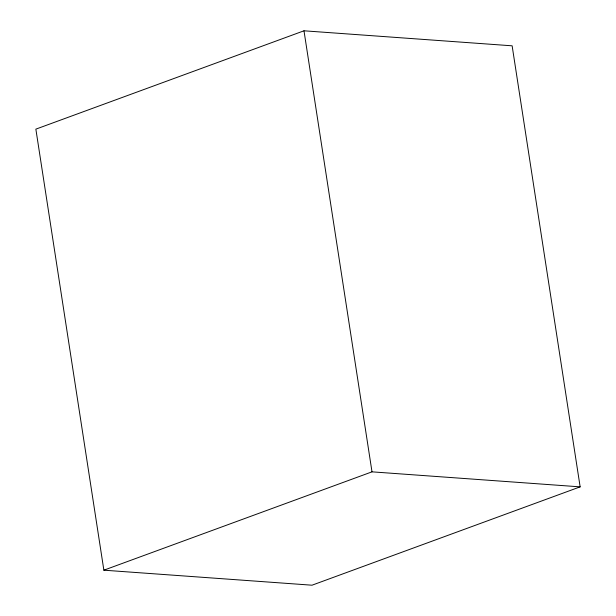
<?xml version="1.0" encoding="UTF-8"?>
<svg xmlns="http://www.w3.org/2000/svg" width="616" height="616" viewBox="0 0 616 616"><rect width="100%" height="100%" fill="white"/><g stroke="black" fill="none" stroke-linecap="round" stroke-linejoin="round"><path stroke-width="0.92" d="M303.988 30.8L35.859 129.144L103.865 570.185L312.012 585.2L580.141 486.856L512.135 45.815L303.988 30.8L372.002 471.841L580.141 486.856M103.865 570.185L372.002 471.841"/></g></svg>
